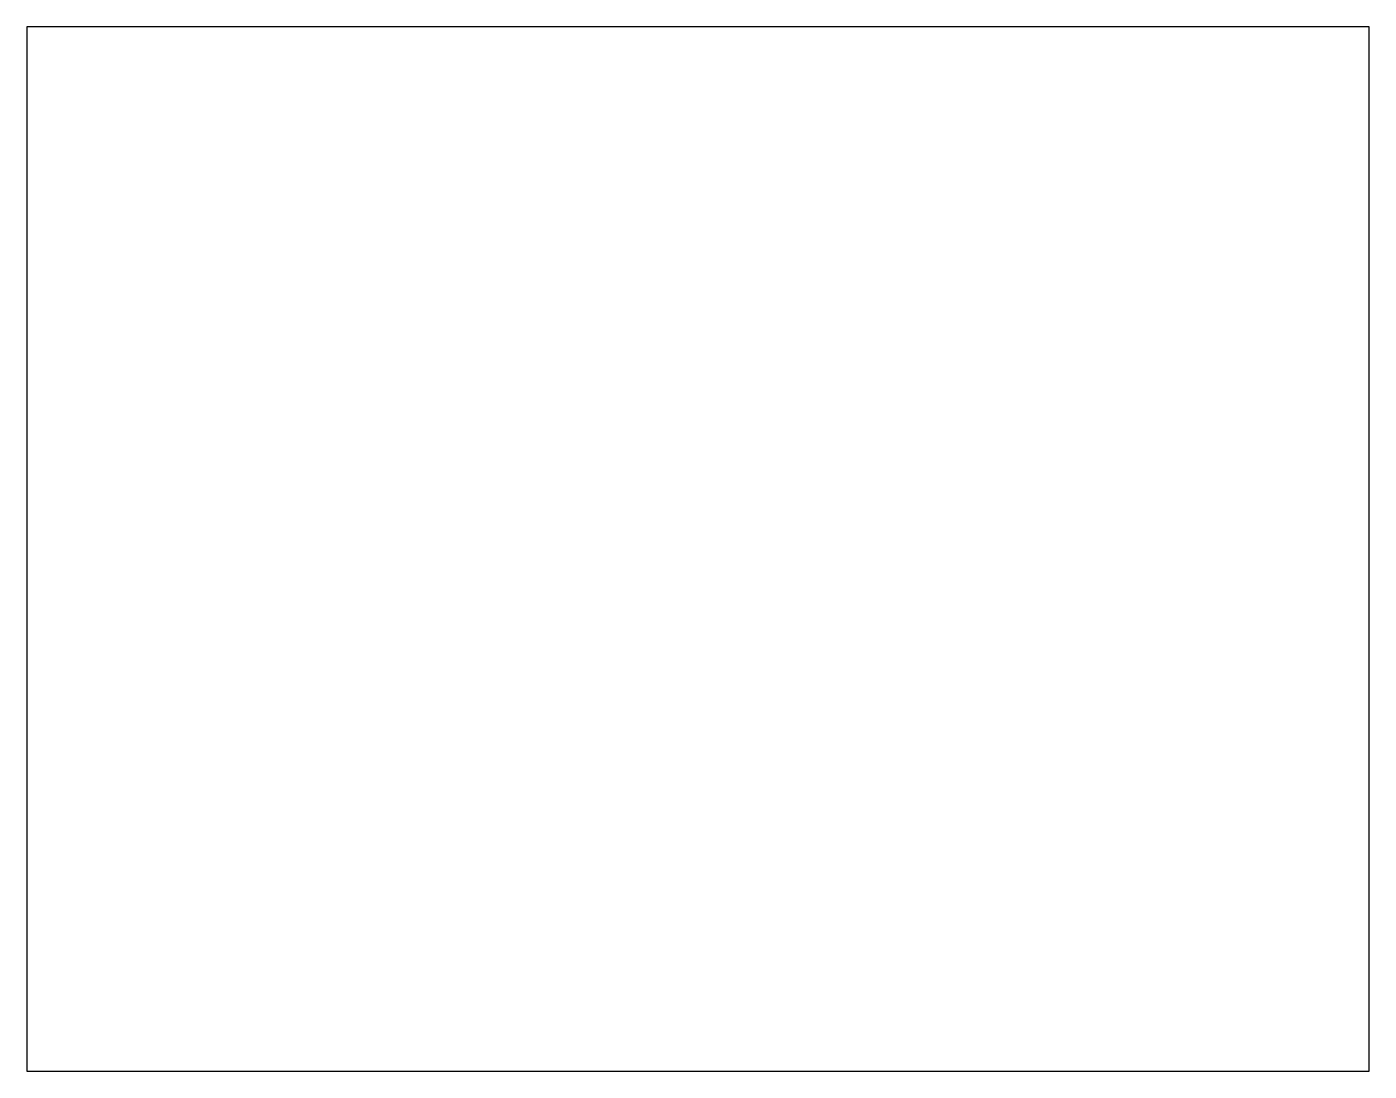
# Model space of a CAD drawing. Header units: millimetres. Extents: x 0 to 139, y 0 to 108.
import ezdxf

# ---------------------------------------------------------------- set-up
doc = ezdxf.new("R2010")
doc.units = ezdxf.units.MM
doc.layers.add('CUT_OUTER', color=1, linetype='Continuous')

msp = doc.modelspace()

# ---------------------------------------------------------------- linework, layer by layer
at = {"layer": 'CUT_OUTER'}
msp.add_lwpolyline([(139, 108.11), (0, 108.11), (0, 0), (139, 0)], close=True, dxfattribs=at)

doc.saveas('drawing.dxf')
